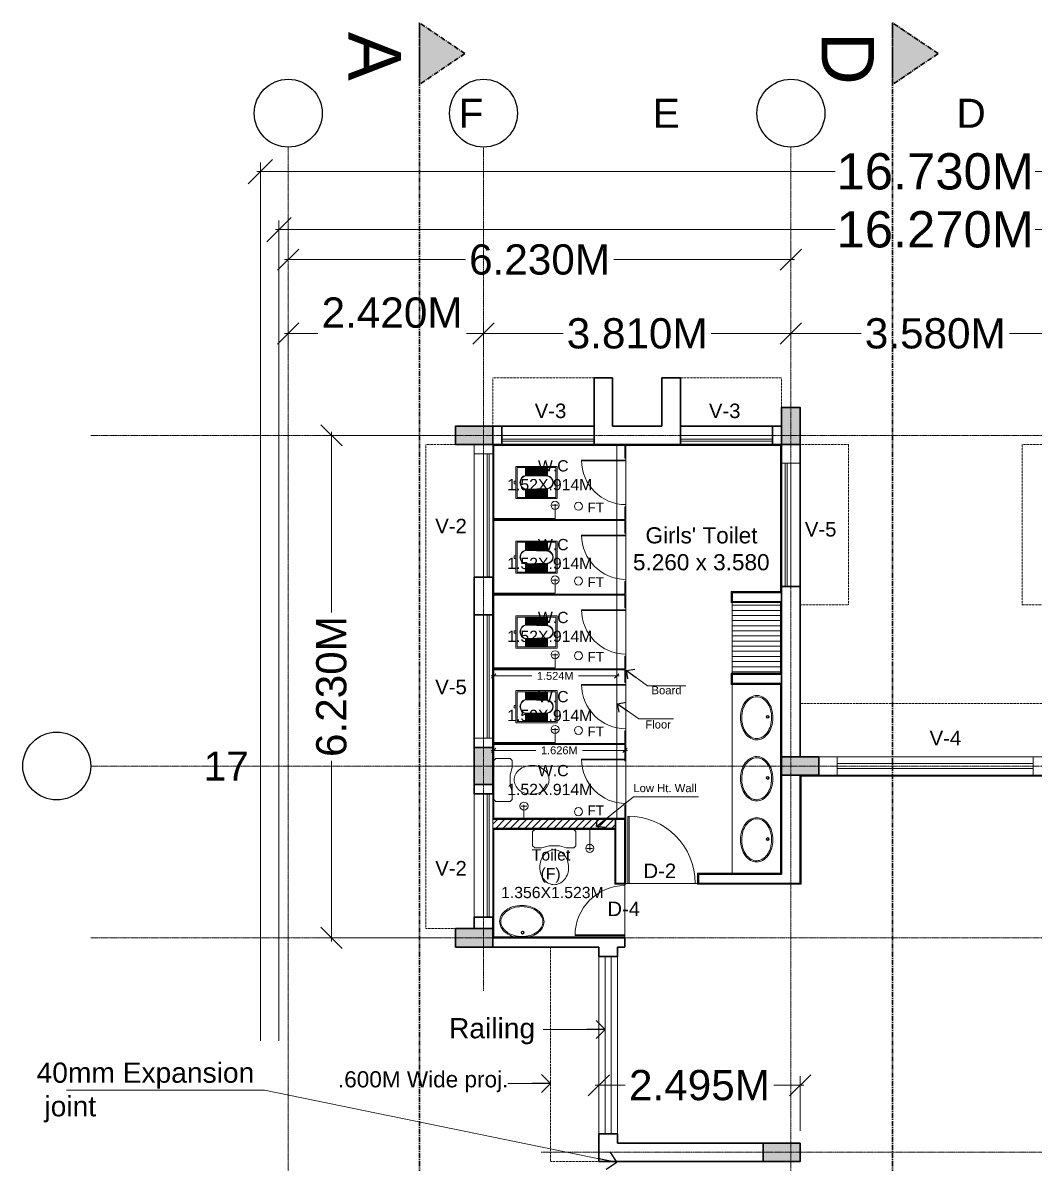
# Model space of a CAD drawing. Header units: metres. Extents: x 1608201 to 1961866, y 406505 to 647036.
# Drawn here: x 1680582 to 1693118, y 563981 to 578122 of the extents above; entities that cross this region are included whole.
import ezdxf

# ---------------------------------------------------------------- set-up
doc = ezdxf.new("R2010")
doc.units = ezdxf.units.M
doc.header["$LTSCALE"] = 1000
doc.header["$PDMODE"] = 35
doc.linetypes.add('CENTER', pattern=[2, 1.25, -0.25, 0.25, -0.25])
doc.linetypes.add('DASHED', pattern=[0.75, 0.5, -0.25])
doc.layers.get('Defpoints').update_dxf_attribs({"lineweight": 18})
for name, color, linetype, lineweight in [('- WALL', 7, 'Continuous', 30), ('Col-Hatch', 9, 'Continuous', 13), ('coloum hatch', 254, 'Continuous', 9), ('Column', 252, 'Continuous', 30), ('CUBICAL TOILET', 160, 'Continuous', 9), ('dimension', 6, 'Continuous', 13), ('Door', 54, 'Continuous', 13), ('elevation', 1, 'Continuous', 13), ('Fixture', 44, 'Continuous', 9), ('FLOOR FINISH', 10, 'Continuous', 15), ('Furniture', 13, 'Continuous', 13), ('grid', 21, 'CENTER', 15), ('gride dimen', 3, 'Continuous', 13), ('HATCH-2', 10, 'Continuous', 13), ('Hidden', 1, 'DASHED', 18), ('PLASTER', 144, 'Continuous', 13), ('Railing', 34, 'Continuous', 20), ('Section Line', 135, 'CENTER', 30), ('Text-1', 240, 'Continuous', 15), ('Text-2', 122, 'Continuous', 25), ('Text-Grid', 1, 'Continuous', 25), ('Ventilator', 6, 'Continuous', 18), ('Wall', 7, 'Continuous', 30), ('wall l', 7, 'Continuous', 20), ('Window-Wall', 7, 'Continuous', 18)]:
    doc.layers.add(name, color=color, linetype=linetype, lineweight=lineweight)
doc.layers.add('dimen', color=1, linetype='Continuous')
doc.layers.add('text', color=7, linetype='Continuous')
doc.styles.add('dim-stylus bt', font='arial.ttf')
doc.styles.add('L120', font='simplex.shx', dxfattribs={"height": 1})
doc.styles.add('style1', font='GOTHIC.TTF')
doc.dimstyles.new('1      100 (big)', dxfattribs={"dimscale": 75, "dimtxt": 5, "dimasz": 3.5, "dimexe": 1.5, "dimexo": 2, "dimgap": 1, "dimtad": 0, "dimdec": 3, "dimlfac": 0.001, "dimzin": 0, "dimdsep": 46, "dimtxsty": 'dim-stylus bt', "dimblk": 'OBLIQUE', "dimcen": 0, "dimdle": 0.6, "dimclrd": 256, "dimclre": 7, "dimclrt": 256, "dimadec": 0, "dimazin": 0, "dimtfac": 0.7, "dimtdec": 3, "dimtofl": 0, "dimtmove": 1, "dimatfit": 3, "dimldrblk": 'OPEN90', "dimfxl": 0, "dimtolj": 1, "dimtzin": 0, "dimlwd": 15, "dimlwe": 15, "dimarcsym": 0})

# ---------------------------------------------------------------- blocks, each defined once
blk = doc.blocks.new('_Oblique')
at = {"color": 0, "linetype": 'ByBlock', "lineweight": -2}
blk.add_line((-0.5, -0.5), (0.5, 0.5), dxfattribs=at)
blk = doc.blocks.new('*D142')
at = {"layer": 'Defpoints', "color": 0, "ltscale": 50, "transparency": 16777216}
for p in [(1683757, 575558), (1683757, 565348), (1700027, 565205)]:
    blk.add_point(p, dxfattribs=at)
at = {"layer": 'dimension', "lineweight": 15, "ltscale": 50, "transparency": 16777216}
for p, q in [((1683712, 575558), (1690652, 575558)), ((1700072, 575558), (1693132, 575558))]:
    blk.add_line(p, q, dxfattribs=at)
at = {"layer": 'dimension', "color": 7, "lineweight": 15, "ltscale": 50, "transparency": 16777216}
for p, q in [((1683757, 565498), (1683757, 575670)), ((1700027, 565355), (1700027, 575670))]:
    blk.add_line(p, q, dxfattribs=at)
at = {"layer": 'dimension', "lineweight": 15, "ltscale": 50, "transparency": 16777216, "xscale": 300, "yscale": 300, "zscale": 300, "rotation": 180}
blk.add_blockref('_Oblique', (1683757, 575558), dxfattribs=at)
at = {"layer": 'dimension', "lineweight": 15, "ltscale": 50, "transparency": 16777216, "xscale": 300, "yscale": 300, "zscale": 300}
blk.add_blockref('_Oblique', (1700027, 575558), dxfattribs=at)
at = {"layer": 'dimension', "ltscale": 50, "transparency": 16777216, "insert": (1691892, 575558), "char_height": 450, "attachment_point": 5, "style": 'dim-stylus bt'}
blk.add_mtext('\\A1;16.270M', dxfattribs=at)
blk = doc.blocks.new('_Open90')
at = {"color": 0, "linetype": 'ByBlock', "lineweight": -2}
for p, q in [((-0.5, 0.5), (0, 0)), ((0, 0), (-1, 0)), ((0, 0), (-0.5, -0.5))]:
    blk.add_line(p, q, dxfattribs=at)
blk = doc.blocks.new('*D145')
at = {"layer": 'Defpoints', "color": 0, "ltscale": 50, "transparency": 16777216}
for p in [(1685947, 573006), (1684408, 566776), (1685947, 566776)]:
    blk.add_point(p, dxfattribs=at)
at = {"layer": 'gride dimen', "color": 7, "lineweight": 15, "ltscale": 50, "transparency": 16777216}
for p, q in [((1685797, 573006), (1684295, 573006)), ((1685797, 566776), (1684295, 566776))]:
    blk.add_line(p, q, dxfattribs=at)
at = {"layer": 'gride dimen', "lineweight": 15, "ltscale": 50, "transparency": 16777216}
for p, q in [((1684408, 573051), (1684408, 570810)), ((1684408, 566731), (1684408, 568972))]:
    blk.add_line(p, q, dxfattribs=at)
at = {"layer": 'gride dimen', "lineweight": 15, "ltscale": 50, "transparency": 16777216, "xscale": 262.5, "yscale": 262.5, "zscale": 262.5}
for p, rotation in [((1684408, 573006), 90), ((1684408, 566776), 270)]:
    blk.add_blockref('_Oblique', p, dxfattribs=dict(at, rotation=rotation))
at = {"layer": 'gride dimen', "ltscale": 50, "transparency": 16777216, "insert": (1684408, 569891), "char_height": 375, "attachment_point": 5, "rotation": 90, "style": 'dim-stylus bt'}
blk.add_mtext('\\A1;6.230M', dxfattribs=at)
blk = doc.blocks.new('*D146')
at = {"layer": 'Defpoints', "color": 0, "ltscale": 50, "transparency": 16777216}
for p in [(1686292, 574269), (1690102, 574269), (1690102, 574269)]:
    blk.add_point(p, dxfattribs=at)
at = {"layer": 'gride dimen', "color": 7, "lineweight": 15, "ltscale": 50, "transparency": 16777216}
for p, q in [((1686292, 574419), (1686292, 574382)), ((1690102, 574419), (1690102, 574382))]:
    blk.add_line(p, q, dxfattribs=at)
at = {"layer": 'gride dimen', "lineweight": 15, "ltscale": 50, "transparency": 16777216}
for p, q in [((1686247, 574269), (1687279, 574269)), ((1690147, 574269), (1689115, 574269))]:
    blk.add_line(p, q, dxfattribs=at)
at = {"layer": 'gride dimen', "lineweight": 15, "ltscale": 50, "transparency": 16777216, "xscale": 262.5, "yscale": 262.5, "zscale": 262.5, "rotation": 180}
blk.add_blockref('_Oblique', (1686292, 574269), dxfattribs=at)
at = {"layer": 'gride dimen', "lineweight": 15, "ltscale": 50, "transparency": 16777216, "xscale": 262.5, "yscale": 262.5, "zscale": 262.5}
blk.add_blockref('_Oblique', (1690102, 574269), dxfattribs=at)
at = {"layer": 'gride dimen', "ltscale": 50, "transparency": 16777216, "insert": (1688197, 574269), "char_height": 375, "attachment_point": 5, "style": 'dim-stylus bt'}
blk.add_mtext('\\A1;3.810M', dxfattribs=at)
blk = doc.blocks.new('*D147')
at = {"layer": 'Defpoints', "color": 0, "ltscale": 50, "transparency": 16777216}
for p in [(1690102, 574269), (1693682, 574269), (1693682, 574269)]:
    blk.add_point(p, dxfattribs=at)
at = {"layer": 'gride dimen', "color": 7, "lineweight": 15, "ltscale": 50, "transparency": 16777216}
for p, q in [((1690102, 574419), (1690102, 574382)), ((1693682, 574419), (1693682, 574382))]:
    blk.add_line(p, q, dxfattribs=at)
at = {"layer": 'gride dimen', "lineweight": 15, "ltscale": 50, "transparency": 16777216}
for p, q in [((1690057, 574269), (1690974, 574269)), ((1693727, 574269), (1692810, 574269))]:
    blk.add_line(p, q, dxfattribs=at)
at = {"layer": 'gride dimen', "lineweight": 15, "ltscale": 50, "transparency": 16777216, "xscale": 262.5, "yscale": 262.5, "zscale": 262.5, "rotation": 180}
blk.add_blockref('_Oblique', (1690102, 574269), dxfattribs=at)
at = {"layer": 'gride dimen', "lineweight": 15, "ltscale": 50, "transparency": 16777216, "xscale": 262.5, "yscale": 262.5, "zscale": 262.5}
blk.add_blockref('_Oblique', (1693682, 574269), dxfattribs=at)
at = {"layer": 'gride dimen', "ltscale": 50, "transparency": 16777216, "insert": (1691892, 574269), "char_height": 375, "attachment_point": 5, "style": 'dim-stylus bt'}
blk.add_mtext('\\A1;3.580M', dxfattribs=at)
blk = doc.blocks.new('*D151')
at = {"layer": 'Defpoints', "color": 0, "ltscale": 50, "transparency": 16777216}
for p in [(1686292, 574269), (1683872, 573961), (1686292, 573961)]:
    blk.add_point(p, dxfattribs=at)
at = {"layer": 'gride dimen', "lineweight": 15, "ltscale": 50, "transparency": 16777216}
for p, q in [((1683827, 574269), (1684238, 574269)), ((1686337, 574269), (1686080, 574269))]:
    blk.add_line(p, q, dxfattribs=at)
at = {"layer": 'gride dimen', "color": 7, "lineweight": 15, "ltscale": 50, "transparency": 16777216}
for p, q in [((1683872, 574111), (1683872, 574382)), ((1686292, 574111), (1686292, 574382))]:
    blk.add_line(p, q, dxfattribs=at)
at = {"layer": 'gride dimen', "lineweight": 15, "ltscale": 50, "transparency": 16777216, "xscale": 262.5, "yscale": 262.5, "zscale": 262.5, "rotation": 180}
blk.add_blockref('_Oblique', (1683872, 574269), dxfattribs=at)
at = {"layer": 'gride dimen', "lineweight": 15, "ltscale": 50, "transparency": 16777216, "xscale": 262.5, "yscale": 262.5, "zscale": 262.5}
blk.add_blockref('_Oblique', (1686292, 574269), dxfattribs=at)
at = {"layer": 'gride dimen', "ltscale": 50, "transparency": 16777216, "insert": (1685159, 574526), "char_height": 375, "attachment_point": 5, "style": 'dim-stylus bt'}
blk.add_mtext('\\A1;2.420M', dxfattribs=at)
blk = doc.blocks.new('*D153')
at = {"layer": 'Defpoints', "color": 0, "ltscale": 50, "transparency": 16777216}
for p in [(1700257, 576277), (1683527, 565348), (1700257, 565198)]:
    blk.add_point(p, dxfattribs=at)
at = {"layer": 'dimension', "color": 7, "lineweight": 15, "ltscale": 50, "transparency": 16777216}
for p, q in [((1683527, 565498), (1683527, 576390)), ((1700257, 565348), (1700257, 576390))]:
    blk.add_line(p, q, dxfattribs=at)
at = {"layer": 'dimension', "lineweight": 15, "ltscale": 50, "transparency": 16777216}
for p, q in [((1683482, 576277), (1690652, 576277)), ((1700302, 576277), (1693132, 576277))]:
    blk.add_line(p, q, dxfattribs=at)
at = {"layer": 'dimension', "lineweight": 15, "ltscale": 50, "transparency": 16777216, "xscale": 300, "yscale": 300, "zscale": 300, "rotation": 180}
blk.add_blockref('_Oblique', (1683527, 576277), dxfattribs=at)
at = {"layer": 'dimension', "lineweight": 15, "ltscale": 50, "transparency": 16777216, "xscale": 300, "yscale": 300, "zscale": 300}
blk.add_blockref('_Oblique', (1700257, 576277), dxfattribs=at)
at = {"layer": 'dimension', "ltscale": 50, "transparency": 16777216, "insert": (1691892, 576277), "char_height": 450, "attachment_point": 5, "style": 'dim-stylus bt'}
blk.add_mtext('\\A1;16.730M', dxfattribs=at)
blk = doc.blocks.new('*D154')
at = {"layer": 'Defpoints', "color": 0, "ltscale": 50, "transparency": 16777216}
for p in [(1683872, 575175), (1690102, 575185), (1690102, 575175)]:
    blk.add_point(p, dxfattribs=at)
at = {"layer": 'gride dimen', "color": 7, "lineweight": 15, "ltscale": 50, "transparency": 16777216}
for p, q in [((1683872, 575325), (1683872, 575298)), ((1690102, 575325), (1690102, 575298))]:
    blk.add_line(p, q, dxfattribs=at)
at = {"layer": 'gride dimen', "lineweight": 15, "ltscale": 50, "transparency": 16777216}
for p, q in [((1683827, 575185), (1686068, 575185)), ((1690147, 575185), (1687906, 575185))]:
    blk.add_line(p, q, dxfattribs=at)
at = {"layer": 'gride dimen', "lineweight": 15, "ltscale": 50, "transparency": 16777216, "xscale": 262.5, "yscale": 262.5, "zscale": 262.5, "rotation": 180}
blk.add_blockref('_Oblique', (1683872, 575185), dxfattribs=at)
at = {"layer": 'gride dimen', "lineweight": 15, "ltscale": 50, "transparency": 16777216, "xscale": 262.5, "yscale": 262.5, "zscale": 262.5}
blk.add_blockref('_Oblique', (1690102, 575185), dxfattribs=at)
at = {"layer": 'gride dimen', "ltscale": 50, "transparency": 16777216, "insert": (1686987, 575185), "char_height": 375, "attachment_point": 5, "style": 'dim-stylus bt'}
blk.add_mtext('\\A1;6.230M', dxfattribs=at)
blk = doc.blocks.new('CC')
at = {"layer": 'Col-Hatch', "ltscale": 0.05}
blk.add_hatch(color=256, dxfattribs=at).paths.add_polyline_path([(4078.606, 341.328), (4078.606, 341.098), (4079.066, 341.098), (4079.066, 341.328)])
at = {"layer": 'Column'}
blk.add_lwpolyline([(4078.606, 341.328), (4079.066, 341.328), (4079.066, 341.098), (4078.606, 341.098)], close=True, dxfattribs=at)
blk = doc.blocks.new('*D156')
at = {"layer": 'Defpoints', "color": 0, "ltscale": 50, "transparency": 16777216}
for p in [(1687722, 564947), (1687722, 564231), (1690217, 564231)]:
    blk.add_point(p, dxfattribs=at)
at = {"layer": 'gride dimen', "lineweight": 15, "ltscale": 50, "transparency": 16777216}
for p, q in [((1687677, 564947), (1688048, 564947)), ((1690262, 564947), (1689891, 564947))]:
    blk.add_line(p, q, dxfattribs=at)
at = {"layer": 'gride dimen', "color": 7, "lineweight": 15, "ltscale": 50, "transparency": 16777216}
for p, q in [((1687722, 564381), (1687722, 565060)), ((1690217, 564381), (1690217, 565060))]:
    blk.add_line(p, q, dxfattribs=at)
at = {"layer": 'gride dimen', "lineweight": 15, "ltscale": 50, "transparency": 16777216, "xscale": 262.5, "yscale": 262.5, "zscale": 262.5}
for p, rotation in [((1687722, 564947), 180.0000000004864), ((1690217, 564947), 4.864109115487736e-10)]:
    blk.add_blockref('_Oblique', p, dxfattribs=dict(at, rotation=rotation))
at = {"layer": 'gride dimen', "ltscale": 50, "transparency": 16777216, "insert": (1688969, 564947), "char_height": 375, "attachment_point": 5, "style": 'dim-stylus bt'}
blk.add_mtext('\\A1;2.495M', dxfattribs=at)
blk = doc.blocks.new('RSA BASIN 2')
for points in [[(10.67, -8.12, 0.12976), (9.97, -5.22, 0.106426), (7.61, -2.47, 0.084431), (4.27, -0.72, 0.073534), (0, 0, 0.073534), (-4.29, -0.55, 0.084431), (-7.7, -2.16, 0.106426), (-10.17, -4.82, 0.12976), (-10.98, -7.69, 0.12976), (-10.28, -10.59, 0.106426), (-7.92, -13.34, 0.084431), (-4.58, -15.09, 0.073534), (-0.31, -15.81, 0.073534), (3.98, -15.26, 0.084431), (7.39, -13.64, 0.106426), (9.85, -10.99, 0.12976)], [(10.08, -7.9, 0.119977), (9.45, -5.5, 0.106426), (7.25, -2.94, 0.084431), (4.08, -1.28, 0.073534), (-0.01, -0.59, 0.073534), (-4.13, -1.12, 0.084431), (-7.36, -2.65, 0.106426), (-9.66, -5.12, 0.12976), (-10.39, -7.7, 0.009633), (-10.39, -7.9, 0.119977), (-9.76, -10.31, 0.106426), (-7.57, -12.87, 0.084431), (-4.4, -14.53, 0.073534), (-0.3, -15.22, 0.073534), (3.82, -14.69, 0.084431), (7.05, -13.16, 0.106426), (9.35, -10.69, 0.12976), (10.08, -8.11, 0.009633)]]:
    blk.add_lwpolyline(points, format="xyb", close=True)
for radius in [0.7, 0.479]:
    blk.add_circle((-0.47, -2.53), radius)
blk = doc.blocks.new('RSA CL6')
for p, q in [((5.51, 3.48), (5.51, 7.28)), ((5.91, 3.47), (5.91, 7.28)), ((6.3, 3.46), (6.3, 7.28)), ((6.69, 3.45), (6.69, 7.28)), ((7.09, 3.44), (7.09, 7.28)), ((7.48, 3.43), (7.48, 7.28)), ((7.87, 3.42), (7.87, 7.28)), ((8.27, 3.41), (8.27, 7.28)), ((8.66, 3.4), (8.66, 7.28)), ((9.06, 3.39), (9.06, 7.28)), ((9.45, 3.38), (9.45, 7.28)), ((9.84, 3.37), (9.84, 7.28)), ((10.24, 3.36), (10.24, 7.28)), ((10.63, 3.35), (10.63, 7.28)), ((11.02, 3.34), (11.02, 7.28)), ((11.42, 3.33), (11.42, 7.28)), ((11.81, 3.32), (11.81, 7.28)), ((12.2, 3.31), (12.2, 7.28)), ((12.6, 3.31), (12.6, 7.28)), ((12.99, 3.3), (12.99, 7.28)), ((13.39, 3.29), (13.39, 7.28)), ((13.78, 3.28), (13.78, 7.28)), ((14.17, 3.27), (14.17, 7.28)), ((14.57, 3.26), (14.57, 7.28)), ((14.96, 3.25), (14.96, 7.28)), ((15.35, 3.24), (15.35, 7.28)), ((15.75, 3.23), (15.75, 7.28)), ((16.14, 3.22), (16.14, 7.28)), ((16.14, 7.28), (16.14, 3.22)), ((5.51, -7.28), (5.51, -3.47)), ((5.91, -7.28), (5.91, -3.45)), ((6.3, -7.28), (6.3, -3.44)), ((6.69, -7.28), (6.69, -3.43)), ((7.09, -7.28), (7.09, -3.42)), ((7.48, -7.28), (7.48, -3.41)), ((7.87, -7.28), (7.87, -3.4)), ((8.27, -7.28), (8.27, -3.39)), ((8.66, -7.28), (8.66, -3.38)), ((9.06, -7.28), (9.06, -3.37)), ((9.45, -7.28), (9.45, -3.36)), ((9.84, -7.28), (9.84, -3.34)), ((10.24, -7.28), (10.24, -3.33)), ((10.63, -7.28), (10.63, -3.32)), ((11.02, -7.28), (11.02, -3.31)), ((11.42, -7.28), (11.42, -3.3)), ((11.81, -7.28), (11.81, -3.29)), ((12.2, -7.28), (12.2, -3.28)), ((12.6, -7.28), (12.6, -3.27)), ((12.99, -7.28), (12.99, -3.26)), ((13.39, -7.28), (13.39, -3.24)), ((13.78, -7.28), (13.78, -3.23)), ((14.17, -7.28), (14.17, -3.22)), ((14.57, -7.28), (14.57, -3.21)), ((14.96, -7.28), (14.96, -3.2)), ((15.35, -7.28), (15.35, -3.19)), ((15.75, -7.28), (15.75, -3.18)), ((16.14, -3.17), (16.14, -7.28)), ((16.14, -7.28), (16.14, -3.17))]:
    blk.add_line(p, q)
for points in [[(0.79, 7.87), (20.87, 7.87), (20.87, -7.87), (0.79, -7.87)], [(1.38, 7.28), (20.28, 7.28), (20.28, -7.28), (1.38, -7.28)]]:
    blk.add_lwpolyline(points, close=True)
blk.add_lwpolyline([(0.79, -0.59), (0, -0.59), (0, 0.59), (0.79, 0.59)])
for points in [[(5.51, 3.48), (16.14, 3.22, -0.899983), (16.14, -3.17), (5.54, -3.47, -0.799392)], [(5.53, 3.28), (16.13, 3.02, -0.897689), (16.12, -2.97), (5.56, -3.27, -0.793494), (5.53, 3.28)]]:
    blk.add_lwpolyline(points, format="xyb", close=True)
blk = doc.blocks.new('ENGLISH SHEET')
at = {"layer": 'Fixture'}
for p, q in [((4663.798, 251.204), (4663.773, 251.179)), ((4663.773, 251.179), (4663.773, 250.696)), ((4663.976, 251.204), (4663.798, 251.204)), ((4664.002, 251.179), (4663.976, 251.204)), ((4664.002, 251.09), (4664.002, 251.179)), ((4663.976, 251.001), (4664.002, 251.09)), ((4663.976, 250.874), (4663.976, 251.001)), ((4663.976, 251.001), (4663.976, 250.874)), ((4664.002, 250.785), (4663.976, 250.874)), ((4664.002, 250.696), (4664.002, 250.785)), ((4663.773, 250.696), (4663.798, 250.67)), ((4663.798, 250.67), (4663.976, 250.67)), ((4663.976, 250.67), (4664.002, 250.696))]:
    blk.add_line(p, q, dxfattribs=at)
blk.add_lwpolyline([(4664.459, 250.937, 0.117036), (4664.443, 251.003, 0.104338), (4664.396, 251.063, 0.09029), (4664.321, 251.105, 0.09898), (4664.243, 251.115, 0.08237), (4664.159, 251.101, 0.09029), (4664.09, 251.063, 0.104338), (4664.043, 251.003, 0.117036), (4664.027, 250.937, 0.117036), (4664.043, 250.871, 0.104338), (4664.09, 250.811, 0.09029), (4664.159, 250.773, 0.08237), (4664.243, 250.759, 0.08237), (4664.327, 250.773, 0.09029), (4664.396, 250.811, 0.104338), (4664.443, 250.871, 0.117036)], format="xyb", close=True, dxfattribs=at)
blk = doc.blocks.new('RH 1200')
for p, q in [((20.99, 0), (20.99, 43.31)), ((21.65, 0), (21.65, 43.31)), ((21.65, 0), (20.99, 0))]:
    blk.add_line(p, q)
at = {"extrusion": (0, 0, -1)}
blk.add_ellipse((21.65, 0), major_axis=(-30.62, 30.62), ratio=1, start_param=5.497787, end_param=7.068583, dxfattribs=at)
blk = doc.blocks.new('HJK')
at = {"layer": 'Door', "ltscale": 20}
blk.add_line((3658.233, -481.12), (3658.908, -481.12), dxfattribs=at)
at = {"layer": 'Door', "ltscale": 20, "xscale": 0.014287499999341, "yscale": 0.014287499999341, "zscale": 0.014287499999341, "rotation": 359.999999999943}
blk.add_blockref('RH 1200', (3658.571, -481.12), dxfattribs=at)
blk = doc.blocks.new('*D607')
at = {"layer": 'Defpoints', "color": 0, "transparency": 16777216}
for p in [(1686419, 570047), (1687943, 570047), (1687943, 570023)]:
    blk.add_point(p, dxfattribs=at)
at = {"layer": 'dimen', "lineweight": 15, "transparency": 16777216}
for p, q in [((1686389, 570023), (1686892, 570023)), ((1687973, 570023), (1687471, 570023))]:
    blk.add_line(p, q, dxfattribs=at)
at = {"layer": 'dimen', "color": 7, "lineweight": 15, "transparency": 16777216}
for p, q in [((1686419, 569897), (1686419, 569993)), ((1687943, 569897), (1687943, 569993))]:
    blk.add_line(p, q, dxfattribs=at)
at = {"layer": 'dimen', "lineweight": 15, "transparency": 16777216, "xscale": 52.5, "yscale": 52.5, "zscale": 52.5, "rotation": 180}
blk.add_blockref('_Oblique', (1686419, 570023), dxfattribs=at)
at = {"layer": 'dimen', "lineweight": 15, "transparency": 16777216, "xscale": 52.5, "yscale": 52.5, "zscale": 52.5}
blk.add_blockref('_Oblique', (1687943, 570023), dxfattribs=at)
at = {"layer": 'dimen', "transparency": 16777216, "insert": (1687181, 570023), "char_height": 97.5, "attachment_point": 5, "style": 'dim-stylus bt'}
blk.add_mtext('\\A1;1.524M', dxfattribs=at)
blk = doc.blocks.new('*D608')
at = {"layer": 'Defpoints', "color": 0, "transparency": 16777216}
for p in [(1686419, 569115), (1686419, 569100), (1688045, 569115)]:
    blk.add_point(p, dxfattribs=at)
at = {"layer": 'dimen', "lineweight": 15, "transparency": 16777216}
for p, q in [((1686389, 569100), (1686942, 569100)), ((1688075, 569100), (1687521, 569100))]:
    blk.add_line(p, q, dxfattribs=at)
at = {"layer": 'dimen', "color": 7, "lineweight": 15, "transparency": 16777216}
for p, q in [((1686419, 568965), (1686419, 569070)), ((1688045, 568965), (1688045, 569070))]:
    blk.add_line(p, q, dxfattribs=at)
at = {"layer": 'dimen', "lineweight": 15, "transparency": 16777216, "xscale": 52.5, "yscale": 52.5, "zscale": 52.5, "rotation": 180}
blk.add_blockref('_Oblique', (1686419, 569100), dxfattribs=at)
at = {"layer": 'dimen', "lineweight": 15, "transparency": 16777216, "xscale": 52.5, "yscale": 52.5, "zscale": 52.5}
blk.add_blockref('_Oblique', (1688045, 569100), dxfattribs=at)
at = {"layer": 'dimen', "transparency": 16777216, "insert": (1687232, 569100), "char_height": 97.5, "attachment_point": 5, "style": 'dim-stylus bt'}
blk.add_mtext('\\A1;1.626M', dxfattribs=at)

msp = doc.modelspace()

# ---------------------------------------------------------------- hatches: boundary and pattern name
at = {"layer": 'Furniture', "ltscale": 50}
h = msp.add_hatch(dxfattribs=at)
h.set_pattern_fill('ANSI31', color=256, scale=20, angle=135, style=0)
h.set_pattern_definition([(180, (-3456.304, 110143.63), (-1e-14, -63.5), [])])
h.paths.add_polyline_path([(1689975.1068, 570931.9926), (1689375.1067, 570931.9926), (1689375.1068, 570055.9926), (1689975.1068, 570055.9926)])
at = {"layer": 'HATCH-2', "ltscale": 50}
h = msp.add_hatch(dxfattribs=at)
h.set_pattern_fill('ANSI31', color=256, scale=20, style=0)
h.set_pattern_definition([(45, (-3456.304, 110143.63), (-44.9012806, 44.9012806), [])])
h.paths.add_polyline_path([(1687930.1068, 568246.9926), (1686407.1068, 568246.9926), (1686407.1068, 568131.9926), (1687930.1068, 568131.9926)])
at = {"layer": 'Section Line', "ltscale": 0.05}
for points in [[(1686062.8221, 577740.086), (1685497.8043, 578122.03), (1685497.8043, 577358.1421)], [(1691928.1245, 577740.086), (1691363.1067, 578122.03), (1691363.1067, 577358.1421)]]:
    msp.add_hatch(color=256, dxfattribs=at).paths.add_polyline_path(points)

# ---------------------------------------------------------------- linework, layer by layer
at = {"layer": '- WALL'}
for p, q in [((1687892.1068, 573720.9926), (1687662.1068, 573720.9926)), ((1687662.1068, 572890.9926), (1687662.1068, 573720.9926)), ((1687892.1068, 573120.9926), (1687892.1068, 573720.9926)), ((1688502.1068, 573120.9926), (1688502.1068, 573720.9926)), ((1688732.1068, 573720.9926), (1688502.1068, 573720.9926)), ((1688732.1068, 572890.9926), (1688732.1068, 573720.9926)), ((1686522.1068, 573120.9926), (1686407.1068, 573120.9926)), ((1687662.1068, 573120.9926), (1686521.1068, 573120.9926)), ((1686521.1068, 572890.9926), (1686521.1068, 573120.9926)), ((1688502.1068, 573120.9926), (1687892.1068, 573120.9926)), ((1689873.1068, 573120.9926), (1688732.1068, 573120.9926)), ((1689987.1068, 573120.9926), (1689873.1068, 573120.9926)), ((1689873.1068, 573120.9926), (1689873.1068, 572890.9926)), ((1686407.1068, 572890.9926), (1686522.1068, 572890.9926)), ((1686521.1067, 572890.9926), (1687662.1068, 572890.9926)), ((1687662.1068, 572890.9926), (1688732.1068, 572890.9926)), ((1688732.1068, 572890.9926), (1689873.1068, 572890.9926)), ((1689873.1068, 572890.9926), (1689987.1068, 572890.9926)), ((1689987.1068, 572890.9926), (1689987.1068, 567565.9927)), ((1690217.1068, 572890.9926), (1690217.1068, 569020.9926)), ((1686177.1068, 571247.9926), (1686407.1068, 571247.9926)), ((1689375.1067, 571058.9926), (1689987.1068, 571058.9926)), ((1689987.1068, 571132.9927), (1690217.1068, 571132.9927)), ((1689375.1067, 570943.9926), (1689987.1068, 570943.9926)), ((1686177.1067, 570778.9926), (1686177.1067, 569135.9926)), ((1686407.1067, 569135.9926), (1686407.1067, 570778.9926)), ((1689375.1067, 570043.9926), (1689987.1068, 570043.9926)), ((1689375.1068, 570043.9926), (1689975.1068, 570043.9926)), ((1689375.1068, 569928.9926), (1689375.1068, 570043.9926)), ((1689375.1067, 569928.9926), (1689987.1068, 569928.9926)), ((1686407.1067, 568790.9927), (1686407.1067, 569240.9927)), ((1686407.1068, 568790.9927), (1686407.1068, 569240.9927)), ((1690217.1068, 568790.9926), (1690217.1068, 567450.9927)), ((1686177.1067, 568560.9926), (1686407.1068, 568560.9926)), ((1686407.1068, 568246.9926), (1688045.1068, 568246.9926)), ((1687930.1068, 567450.9926), (1687930.1068, 568246.9926)), ((1688045.1068, 567450.9926), (1688045.1068, 568246.9926)), ((1686407.1068, 568131.9926), (1687930.1068, 568131.9926)), ((1688955.1068, 567565.9927), (1689987.1068, 567565.9927)), ((1688955.1068, 567450.9927), (1688955.1068, 567565.9927)), ((1688045.1068, 567450.9926), (1687930.1068, 567450.9926)), ((1688955.1068, 567450.9927), (1690217.1068, 567450.9927)), ((1686177.1068, 566890.9926), (1686407.1068, 566890.9926)), ((1688045.1998, 566775.9926), (1686407.1068, 566775.9926)), ((1688045.1998, 566775.9926), (1688045.1998, 566660.9926)), ((1686407.1068, 566660.9926), (1687722.1073, 566660.9926)), ((1687952.1073, 566660.9926), (1688045.1998, 566660.9926)), ((1687721.6068, 564000.9927), (1687721.6068, 564230.9927)), ((1689757.1067, 564230.9927), (1687951.6068, 564230.9927)), ((1689757.1067, 564000.9927), (1687722.1073, 564000.9927))]:
    msp.add_line(p, q, dxfattribs=at)
at = {"layer": '- WALL', "ltscale": 0.05}
for p, q in [((1687721.6068, 564345.9927), (1687951.6068, 564345.9927)), ((1687721.6068, 564230.9927), (1687721.6068, 564345.9927)), ((1687951.6068, 564345.9927), (1687951.6068, 564230.9927))]:
    msp.add_line(p, q, dxfattribs=at)
at = {"layer": '- WALL'}
for points in [[(1686177.1068, 571247.9926), (1686407.1067, 571247.9926), (1686407.1067, 570778.9926), (1686177.1068, 570778.9926)], [(1686177.1067, 568560.9926), (1686407.1067, 568560.9926), (1686407.1067, 568675.9926), (1686177.1067, 568675.9926)], [(1686407.1068, 567032.9926), (1686177.1068, 567032.9926), (1686177.1068, 566890.9926), (1686407.1068, 566890.9926)]]:
    msp.add_lwpolyline(points, close=True, dxfattribs=at)
at = {"layer": 'CUBICAL TOILET', "ltscale": 0.05}
for p, q in [((1688044.6068, 572878.9926), (1688044.6068, 572722.462)), ((1688057.1068, 572878.9926), (1688057.1068, 572722.462)), ((1688057.1068, 572722.462), (1688044.6068, 572722.462)), ((1688044.6068, 572121.9926), (1688044.6068, 571964.9926)), ((1688057.1068, 572121.9926), (1688044.6068, 572121.9926)), ((1688057.1068, 572121.9926), (1688057.1068, 571795.4926)), ((1686419.1067, 571964.9926), (1688044.6068, 571964.9926)), ((1686419.1067, 571952.4926), (1688044.6068, 571952.4926)), ((1688044.6068, 571952.4926), (1688044.6068, 571795.4926)), ((1688057.1068, 571795.4926), (1688044.6068, 571795.4926)), ((1688044.6068, 571195.4926), (1688044.6068, 571038.4926)), ((1688057.1068, 571195.4926), (1688044.6068, 571195.4926)), ((1688057.1068, 571195.4926), (1688057.1068, 570868.9926)), ((1686419.1067, 571038.4926), (1688044.6068, 571038.4926)), ((1686419.1067, 571025.9926), (1688044.6068, 571025.9926)), ((1688044.6068, 571025.9926), (1688044.6068, 570868.9926)), ((1688057.1068, 570868.9926), (1688044.6068, 570868.9926)), ((1688044.6068, 570268.9926), (1688044.6068, 570111.9926)), ((1688057.1068, 570268.9926), (1688044.6068, 570268.9926)), ((1688057.1068, 570268.9926), (1688057.1068, 569942.4926)), ((1686419.1067, 570111.9926), (1688044.6068, 570111.9926)), ((1686419.1067, 570099.4926), (1688044.6068, 570099.4926)), ((1688044.6068, 570099.4926), (1688044.6068, 569942.4926)), ((1688057.1068, 569942.4926), (1688044.6068, 569942.4926)), ((1688044.6068, 569342.4926), (1688044.6068, 569185.4926)), ((1688057.1068, 569342.4926), (1688044.6068, 569342.4926)), ((1688057.1068, 569342.4926), (1688057.1068, 569015.9926)), ((1686419.1067, 569185.4926), (1688044.6068, 569185.4926)), ((1686419.1067, 569172.9926), (1688044.6068, 569172.9926)), ((1688044.6068, 569172.9926), (1688044.6068, 569015.9926)), ((1688044.6068, 569015.9926), (1688057.1068, 569015.9926)), ((1688044.6068, 568415.9926), (1688044.6068, 568258.9926)), ((1688044.6068, 568415.9926), (1688057.1068, 568415.9926)), ((1688057.1068, 568415.9926), (1688057.1068, 568258.9926))]:
    msp.add_line(p, q, dxfattribs=at)
at = {"layer": 'Fixture'}
msp.add_line((1689375.1068, 567577.9927), (1689375.1068, 570031.4926), dxfattribs=at)
at = {"layer": 'FLOOR FINISH', "ltscale": 50}
msp.add_line((1687943.1068, 568246.9926), (1687943.1068, 572890.9926), dxfattribs=at)
at = {"layer": 'Furniture', "ltscale": 0.05}
for p, q in [((1687179.1068, 572154.8341), (1687179.1068, 571976.9926)), ((1687213.2653, 572138.9926), (1687144.9482, 572138.9926)), ((1686419.1067, 571976.9926), (1687179.1068, 571976.9926)), ((1687213.2653, 571212.4926), (1687144.9482, 571212.4926)), ((1687179.1068, 571228.3341), (1687179.1068, 571050.4926)), ((1686419.1067, 571050.4926), (1687179.1068, 571050.4926)), ((1687213.2653, 570285.9926), (1687144.9482, 570285.9926)), ((1687179.1068, 570301.8341), (1687179.1068, 570123.9926)), ((1686419.1067, 570123.9926), (1687179.1068, 570123.9926)), ((1687213.2653, 569359.4926), (1687144.9482, 569359.4926)), ((1687179.1068, 569375.3341), (1687179.1068, 569197.4926)), ((1686419.1067, 569197.4926), (1687179.1068, 569197.4926)), ((1686828.2654, 568408.9926), (1686759.9483, 568408.9926)), ((1686794.1069, 568424.8341), (1686794.1069, 568258.9926)), ((1686419.1068, 568258.9926), (1686794.1069, 568258.9926)), ((1687608.9744, 567858.3352), (1687608.9744, 568119.9926)), ((1687574.8158, 567884.8997), (1687643.1329, 567884.8997))]:
    msp.add_line(p, q, dxfattribs=at)
at = {"layer": 'Furniture', "ltscale": 50}
msp.add_line((1689375.1067, 570943.9926), (1689375.1068, 570043.9926), dxfattribs=at)
at = {"layer": 'Furniture', "ltscale": 0.05}
for centre in [(1687179.1068, 572138.9926), (1687469.1068, 572126.9926), (1687179.1068, 571212.4926), (1687469.1068, 571200.4926), (1687179.1068, 570285.9926), (1687469.1068, 570273.9926), (1687179.1068, 569359.4926), (1687469.1068, 569347.4926), (1686794.1069, 568408.9926), (1687469.1068, 568340.3198), (1687608.9744, 567884.8997)]:
    msp.add_circle(centre, 50, dxfattribs=at)
at = {"layer": 'grid', "ltscale": 0.01}
for p, q in [((1683872.1068, 505697.7037), (1683872.1068, 576580.0684)), ((1686292.1068, 566119.1224), (1686292.1068, 576580.0684)), ((1690102.1067, 505742.5033), (1690102.1067, 576580.0684)), ((1681424.0607, 573005.9925), (1703070.7295, 573005.9925)), ((1681424.0607, 568905.9926), (1703070.7295, 568905.9926)), ((1681424.0607, 566775.9926), (1703070.7295, 566775.9926)), ((1687006.5645, 564115.9927), (1702579.3636, 564115.9927))]:
    msp.add_line(p, q, dxfattribs=at)
at = {"layer": 'Hidden', "color": 1, "ltscale": 0.005}
for p, q in [((1686407.1068, 573120.9926), (1686407.1068, 573720.9926)), ((1686407.1068, 573720.9926), (1687662.1068, 573720.9926)), ((1688732.1068, 573720.9926), (1689987.1068, 573720.9926)), ((1689987.1068, 573120.9926), (1689987.1068, 573720.9926)), ((1685577.1067, 572890.9926), (1686177.1068, 572890.9926)), ((1685577.1067, 566890.9926), (1685577.1067, 572890.9926)), ((1693567.1068, 569679.8693), (1690217.1068, 569679.8693)), ((1686177.1068, 566890.9926), (1685577.1067, 566890.9926))]:
    msp.add_line(p, q, dxfattribs=at)
for points in [[(1690217.1068, 572890.9926), (1690817.1068, 572890.9926), (1690817.1068, 570902.9927), (1690217.1068, 570902.9927), (1690217.1068, 570902.9927)], [(1693567.1068, 572890.9926), (1692967.1068, 572890.9926), (1692967.1068, 570902.9926), (1693567.1068, 570902.9926), (1693567.1068, 570902.9926)], [(1687722.1073, 564000.9927), (1687122.1073, 564000.9927), (1687122.1073, 566660.9926)]]:
    msp.add_lwpolyline(points, dxfattribs=at)
at = {"layer": 'PLASTER', "ltscale": 0.05}
for p, q in [((1686419.1068, 572878.9926), (1689975.1068, 572878.9926)), ((1686419.1068, 572878.9926), (1686419.1068, 568258.9926)), ((1689975.1068, 572878.9926), (1689975.1068, 571070.9926)), ((1689363.1067, 571070.9926), (1689975.1068, 571070.9926)), ((1689363.1067, 571070.9926), (1689363.1067, 570931.9926)), ((1689363.1067, 570931.9926), (1689975.1068, 570931.9926)), ((1689975.1068, 570931.9926), (1689975.1068, 570055.9926)), ((1689363.1068, 570055.9926), (1689975.1068, 570055.9926)), ((1689363.1068, 569916.9926), (1689363.1068, 570055.9926)), ((1689363.1068, 569916.9926), (1689975.1068, 569916.9926)), ((1689975.1068, 569916.9926), (1689975.1068, 567577.9927)), ((1693555.1068, 568778.9926), (1690229.1068, 568778.9926)), ((1690229.1068, 568778.9926), (1690229.1068, 567438.9927)), ((1686419.1068, 568258.9926), (1688057.1068, 568258.9926)), ((1688057.1068, 567438.9926), (1688057.1068, 568258.9926)), ((1686419.1068, 568119.9926), (1687918.1068, 568119.9926)), ((1686419.1068, 568119.9926), (1686419.1068, 566787.9926)), ((1687918.1068, 567438.9926), (1687918.1068, 568119.9926)), ((1688943.1068, 567577.9927), (1689975.1068, 567577.9927)), ((1688943.1068, 567438.9927), (1688943.1068, 567577.9927)), ((1688057.1068, 567438.9926), (1687918.1068, 567438.9926)), ((1688943.1068, 567438.9927), (1690229.1068, 567438.9927)), ((1688045.1068, 566787.9926), (1686419.1068, 566787.9926))]:
    msp.add_line(p, q, dxfattribs=at)
at = {"layer": 'Railing', "ltscale": 0.01}
for p, q in [((1687800.1079, 566545.9926), (1687800.1079, 564345.9927)), ((1687875.1079, 566545.9926), (1687875.1079, 564345.9927))]:
    msp.add_line(p, q, dxfattribs=at)
at = {"layer": 'Section Line', "ltscale": 0.05}
for p, q in [((1685497.8043, 503841.6133), (1685497.8043, 578122.03)), ((1686062.8221, 577740.086), (1685497.8043, 578122.03)), ((1685497.8043, 578122.03), (1685497.8043, 577358.1421)), ((1691363.1067, 503841.6133), (1691363.1067, 578122.03)), ((1691928.1245, 577740.086), (1691363.1067, 578122.03)), ((1691363.1067, 578122.03), (1691363.1067, 577358.1421)), ((1686062.8221, 577740.086), (1685497.8043, 577358.1421)), ((1691928.1245, 577740.086), (1691363.1067, 577358.1421))]:
    msp.add_line(p, q, dxfattribs=at)
at = {"layer": 'Text-Grid'}
for centre in [(1683872.1068, 577001.0802), (1686292.1068, 577001.0802), (1690102.1067, 577001.0802), (1681003.0489, 568905.9926)]:
    msp.add_circle(centre, 421.0118, dxfattribs=at)
at = {"layer": 'Ventilator', "ltscale": 0.3}
for p, q in [((1687662.1068, 572960.9926), (1686521.1068, 572960.9926)), ((1687662.1068, 572935.9926), (1686521.1068, 572935.9926)), ((1689873.1068, 572960.9926), (1688732.1068, 572960.9926)), ((1689873.1068, 572935.9926), (1688732.1068, 572935.9926)), ((1686337.1068, 571247.9926), (1686337.1067, 572775.9926)), ((1686362.1068, 571247.9926), (1686362.1067, 572775.9926)), ((1690032.1067, 571132.9926), (1690032.1067, 572660.9926)), ((1690057.1067, 571132.9926), (1690057.1067, 572660.9926)), ((1686337.1067, 569250.9926), (1686337.1067, 570778.9926)), ((1686362.1067, 569250.9926), (1686362.1067, 570778.9926)), ((1690677.1068, 568935.9349), (1693107.1068, 568935.9349)), ((1690677.1068, 568876.0504), (1693107.1068, 568876.0504)), ((1686337.1068, 567032.9926), (1686337.1068, 568560.9926)), ((1686362.1068, 567032.9926), (1686362.1068, 568560.9926))]:
    msp.add_line(p, q, dxfattribs=at)
at = {"layer": 'Wall', "ltscale": 50}
msp.add_line((1689375.1067, 571058.9926), (1689375.1067, 570943.9926), dxfattribs=at)
msp.add_lwpolyline([(1687952.1073, 566660.9926), (1687952.1073, 566545.9926), (1687722.1073, 566545.9926), (1687722.1073, 566660.9926)], dxfattribs=at)
at = {"layer": 'wall l', "ltscale": 0.05}
for points in [[(1686407.1067, 572775.9926), (1686177.1067, 572775.9926), (1686177.1068, 572890.9926), (1686407.1068, 572890.9926)], [(1690217.1068, 572660.9926), (1689987.1068, 572660.9926), (1689987.1068, 572890.9926), (1690217.1068, 572890.9926)]]:
    msp.add_lwpolyline(points, close=True, dxfattribs=at)
at = {"layer": 'Window-Wall'}
for p, q in [((1687662.1068, 573005.9926), (1686521.1068, 573005.9926)), ((1689873.1068, 573005.9926), (1688732.1068, 573005.9926)), ((1686177.1067, 572775.9926), (1686177.1068, 571247.9926)), ((1686292.1068, 571247.9926), (1686292.1067, 572775.9926)), ((1686407.1068, 572775.9926), (1686407.1068, 571247.9926)), ((1689987.1067, 571132.9926), (1689987.1067, 572660.9926)), ((1690102.1067, 572660.9926), (1690102.1067, 571132.9926)), ((1686177.1067, 570778.9926), (1686407.1067, 570778.9926)), ((1686177.1067, 570778.9926), (1686177.1067, 569250.9926)), ((1686292.1067, 569250.9926), (1686292.1067, 570778.9926)), ((1686407.1067, 570778.9926), (1686407.1067, 569250.9926)), ((1686177.1067, 569250.9926), (1686407.1067, 569250.9926)), ((1693107.1068, 569020.9926), (1690677.1068, 569020.9926)), ((1693107.1068, 568790.9926), (1690677.1068, 568790.9926)), ((1686177.1067, 568560.9926), (1686407.1068, 568560.9926)), ((1686177.1067, 568560.9926), (1686177.1068, 567032.9926)), ((1686292.1068, 567032.9926), (1686292.1068, 568560.9926)), ((1686407.1068, 568560.9926), (1686407.1068, 567032.9926))]:
    msp.add_line(p, q, dxfattribs=at)
at = {"layer": 'Window-Wall', "ltscale": 50}
for p, q in [((1687722.1073, 566545.9926), (1687722.1073, 564345.9927)), ((1687952.1073, 564345.9927), (1687952.1073, 566545.9926))]:
    msp.add_line(p, q, dxfattribs=at)
at = {"layer": 'Window-Wall'}
msp.add_lwpolyline([(1690447.1068, 569020.9926), (1690447.1068, 569020.9926), (1690677.1068, 569020.9926), (1690677.1068, 568790.9926), (1690447.1068, 568790.9926)], dxfattribs=at)
msp.add_lwpolyline([(1693337.1068, 568790.9926), (1693337.1068, 569020.9926), (1693107.1068, 569020.9926), (1693107.1068, 568790.9926)], close=True, dxfattribs=at)

# ---------------------------------------------------------------- block references
at = {"layer": 'coloum hatch', "ltscale": 0.05, "yscale": 999.99999982788, "zscale": 999.9999998279076}
for p, xscale, rotation in [((2031315.2155, 4651957.0118), -999.99999982788, 90), ((2027505.2155, 4647742.0118), -999.99999982788, 90), ((-2388618.9124, 910119.1014), -999.9999998279382, 180)]:
    msp.add_blockref('CC', p, dxfattribs=dict(at, xscale=xscale, rotation=rotation))
at = {"layer": 'coloum hatch', "ltscale": 0.05}
for p, xscale, yscale, zscale in [((5765013.1259, 231792.8838), -999.9999998279382, 999.99999982788, 999.9999998279076), ((5765013.1259, 231792.8838), -999.9999998279382, 999.99999982788, 999.9999998279076), ((5765013.1259, 225562.8838), -999.9999998279382, 999.99999982788, 999.9999998279076), ((5768823.0508, 222902.8902), -999.9999814325156, 999.9999814325156, 999.9999814325156)]:
    msp.add_blockref('CC', p, dxfattribs=dict(at, xscale=xscale, yscale=yscale, zscale=zscale))
at = {"layer": 'Door', "rotation": 90}
for p, xscale, yscale, zscale in [((1260395.0616, -2679641.0371), 888.8888887354988, 888.8888887354988, 888.8888887354885), ((1260395.0616, -2680567.5371), 888.8888887354988, 888.8888887354988, 888.8888887354885), ((1260395.0616, -2681494.0371), 888.8888887354988, 888.8888887354988, 888.8888887354885), ((1260395.0616, -2682420.5371), 888.8888887354988, 888.8888887354988, 888.8888887354885), ((1260395.0616, -2683347.0371), 888.8888887354988, 888.8888887354988, 888.8888887354885), ((1206925.306, 4225684.4011), -999.99999982788, 999.99999982788, 999.9999998279076)]:
    msp.add_blockref('HJK', p, dxfattribs=dict(at, xscale=xscale, yscale=yscale, zscale=zscale))
at = {"layer": 'Door', "xscale": -1348.148147915723, "yscale": 1348.148147915723, "zscale": 1348.148147915779}
msp.add_blockref('HJK', (6620795.7019, 1216071.7611), dxfattribs=at)
at = {"layer": 'elevation', "xscale": 999.9999998279382, "yscale": 999.99999982788, "zscale": 999.9999998279076}
msp.add_blockref('ENGLISH SHEET', (-2977353.9201, 317796.8177), dxfattribs=at)
at = {"layer": 'elevation', "xscale": 999.9999998279382, "yscale": 999.9999998277053, "zscale": 999.9999998279076, "rotation": 270}
msp.add_blockref('ENGLISH SHEET', (1436231.4318, 5231893.0195), dxfattribs=at)
at = {"layer": 'Fixture', "xscale": 25.39999999059364, "yscale": 25.39999999059364, "zscale": 25.39999999061718}
for p in [(1686674.1068, 572421.9926), (1686674.1068, 571495.4926), (1686674.1068, 570568.9926), (1686674.1068, 569642.4926)]:
    msp.add_blockref('RSA CL6', p, dxfattribs=at)
at = {"layer": 'Fixture'}
for p, xscale, yscale, zscale, rotation in [((1689878.9059, 569504.0971), 25.39999999149174, 25.39999999146676, 25.39999999146533, 270.7446019525084), ((1689878.9059, 568746.9084), 25.39999999149174, 25.39999999146676, 25.39999999146533, 270.7446019525084), ((1689878.9059, 567989.7197), 25.39999999149174, 25.39999999146676, 25.39999999146533, 270.7446019525084), ((1686766.0308, 566775.9696), 25.39999999230734, 25.39999999239808, 25.39999999237473, 180.7446019526158)]:
    msp.add_blockref('RSA BASIN 2', p, dxfattribs=dict(at, xscale=xscale, yscale=yscale, zscale=zscale, rotation=rotation))

# ---------------------------------------------------------------- texts
at = {"layer": 'Section Line', "ltscale": 0.05, "char_height": 650, "width": 1065.825846, "attachment_point": 1, "rotation": 270, "style": 'style1'}
for s, insert in [('{\\fArial|b0|i0|c0|p34;A}', (1685268.3283, 578009.2524)), ('{\\fArial|b0|i0|c0|p34;D}', (1691133.6307, 578009.2524))]:
    msp.add_mtext(s, dxfattribs=dict(at, insert=insert))
at = {"layer": 'text', "attachment_point": 1, "rotation": 0.00000001, "style": 'L120'}
for s, insert, char_height, width in [('{\\fArial|b0|i0|c0|p34;       W.C\\P1.52X.914M}', (1686586.5566, 572698.3764), 140, 1175.542938), ('{\\fArial|b0|i0|c0|p34;       W.C\\P1.52X.914M}', (1686586.5566, 571721.8032), 140, 1175.542938), ('{\\fArial|b0|i0|c0|p34;       W.C\\P1.52X.914M}', (1686586.5566, 570818.0669), 140, 1175.542938), ('{\\fArial|b0|i0|c0|p34;       W.C\\P1.52X.914M}', (1686586.5566, 569836.4174), 140, 1175.542938), ('{\\fArial|b0|i0|c0|p34;       W.C\\P1.52X.914M}', (1686586.5566, 568919.2447), 140, 1175.542938), ('{\\fArial|b0|i0|c0|p34;       Toilet\\P         (F)\\P1.356X1.523M}', (1686509.8183, 567874.4441), 140, 1266.381788), ('\\pi1907.6;{\\fArial|b0|i0|c0|p34;Railing}', (1683957.0866, 565779.8058), 249.999995, 4832.063954), ('{\\fArial|b0|i0|c0|p34;40mm Expansion\\P joint}', (1680752.8384, 565228.6729), 249.999995, 4832.063954), ('{\\fArial|b0|i0|c0|p34;.600M Wide proj.}', (1684488.2107, 565121.3295), 200, 4832.063954)]:
    msp.add_mtext(s, dxfattribs=dict(at, insert=insert, char_height=char_height, width=width))
at = {"layer": 'text', "insert": (1687989.5938, 571866.5169), "char_height": 200, "width": 1891.900291, "attachment_point": 1, "style": 'L120'}
msp.add_mtext("{\\fArial|b0|i0|c0|p34;    Girls' Toilet\\P  5.260 x 3.580}", dxfattribs=at)
at = {"layer": 'Text-1', "attachment_point": 1, "style": 'L120'}
for s, insert, char_height, width, rotation in [('{\\fArial|b0|i0|c0|p34;V-3}', (1686927.0718, 573400.3565), 180, 6841.77004, 0.00000001), ('{\\fArial|b0|i0|c0|p34;V-3}', (1689086.2617, 573400.3565), 180, 6841.77004, 0.00000001), ('{\\fArial|b0|i0|c0|p34;V-2}', (1685693.9795, 571971.4709), 180, 6841.77004, 359.99999966), ('{\\fArial|b0|i0|c0|p34;V-5}', (1690275.2811, 571931.7433), 180, 6841.77004, 359.99999966), ('{\\fArial|b0|i0|c0|p34;V-5}', (1685693.9795, 569975.7712), 180, 6841.77004, 359.99999966), ('{\\fArial|b0|i0|c0|p34;Board}', (1688374.4545, 569895.7357), 100, 394.159789, 359.99999966), ('{\\fArial|b0|i0|c0|p34;Floor}', (1688297.6542, 569471.1629), 100, 321.843713, 359.99999966), ('{\\fArial|b0|i0|c0|p34;V-4}', (1691821.4165, 569342.4638), 180, 6841.77004, 0.00000001), ('{\\fArial|b0|i0|c0|p34;Low Ht. Wall}', (1688149.5591, 568682.0065), 100, 797.701349, 359.99999966), ('{\\fArial|b0|i0|c0|p34;V-2}', (1685693.9795, 567728.3305), 180, 6841.77004, 359.99999966), ('{\\fArial|b0|i0|c0|p34;D-2}', (1688274.7212, 567696.0227), 180, 6841.77004, 0.00000001), ('{\\fArial|b0|i0|c0|p34;D-4}', (1687827.4838, 567225.061), 180, 6841.77004, 0.00000001)]:
    msp.add_mtext(s, dxfattribs=dict(at, insert=insert, char_height=char_height, width=width, rotation=rotation))
at = {"layer": 'Text-2', "ltscale": 0.05, "char_height": 120, "width": 6841.77004, "attachment_point": 1, "rotation": 0.00000001, "style": 'L120'}
for insert in [(1687581.8913, 572173.5577), (1687581.8913, 571247.0577), (1687581.8913, 570320.5577), (1687581.8914, 569394.0577), (1687581.8914, 568416.4674)]:
    msp.add_mtext('{\\fArial|b0|i0|c0|p34;FT}', dxfattribs=dict(at, insert=insert))
at = {"layer": 'Text-Grid', "char_height": 360.000023, "width": 4832.064347, "attachment_point": 3, "rotation": 359.99999997, "style": 'L120'}
for s, insert in [('{\\fArial|b0|i0|c0|p34;F}', (1686289.7461, 577180.9282)), ('{\\fArial|b0|i0|c0|p34;E}', (1688724.5954, 577180.9282)), ('{\\fArial|b0|i0|c0|p34;D}', (1692517.9591, 577180.9282)), ('{\\fArial|b0|i0|c0|p34;17}', (1683383.5202, 569085.8406))]:
    msp.add_mtext(s, dxfattribs=dict(at, insert=insert))

# ---------------------------------------------------------------- dimensions: what is measured, and where the dimension line sits
at = {"layer": 'dimen'}
for base, p1, p2, picture, middle in [((1687943.1068, 570022.9896), (1686419.1068, 570046.9456), (1687943.1068, 570046.9456), '*D607', (1687181.1068, 570022.9896)), ((1686419.106789296, 569100.3566632292), (1688044.6067897719, 569114.6239119709), (1686419.106789296, 569114.6239119675), '*D608', (1687231.856789534, 569100.3566632292))]:
    dim = msp.add_linear_dim(base=base, p1=p1, p2=p2, dimstyle='1      100 (big)', override={"dimtxt": 1.3, "dimasz": 0.7, "dimexe": 0.4, "dimpost": 'M\\X', "dimdle": 0.4}, dxfattribs=at)
    dim.commit()
    dim.dimension.update_dxf_attribs({"geometry": picture, "text_midpoint": middle})
at = {"layer": 'dimension', "ltscale": 50}
dim = msp.add_linear_dim(base=(1700257.1065, 576277.3813), p1=(1683527.1068, 565347.9391), p2=(1700257.1065, 565197.9391), dimstyle='1      100 (big)', override={"dimtxt": 6, "dimasz": 4, "dimpost": 'M\\X'}, dxfattribs=at)
dim.commit()
dim.dimension.update_dxf_attribs({"geometry": '*D153', "text_midpoint": (1691892.1067, 576277.3813)})
dim = msp.add_linear_dim(base=(1683757.1068, 575557.738), p1=(1700027.1065, 565205.432), p2=(1683757.1068, 565347.9391), angle=180, dimstyle='1      100 (big)', override={"dimtxt": 6, "dimasz": 4, "dimpost": 'M\\X'}, dxfattribs=at)
dim.commit()
dim.dimension.update_dxf_attribs({"geometry": '*D142', "text_midpoint": (1691892.1067, 575557.738)})
at = {"layer": 'gride dimen', "ltscale": 50}
dim = msp.add_linear_dim(base=(1690102.1067, 575185.1675), p1=(1683872.1068, 575175.1356), p2=(1690102.1067, 575175.1356), dimstyle='1      100 (big)', override={"dimpost": 'M\\X'}, dxfattribs=at)
dim.commit()
dim.dimension.update_dxf_attribs({"geometry": '*D154', "text_midpoint": (1686987.1068, 575185.1675)})
dim = msp.add_linear_dim(base=(1686292.1068, 574269.3397), p1=(1683872.1068, 573960.5126), p2=(1686292.1068, 573960.5126), angle=0, dimstyle='1      100 (big)', override={"dimpost": 'M\\X'}, dxfattribs=at)
dim.commit()
dim.dimension.update_dxf_attribs({"geometry": '*D151', "text_midpoint": (1685158.9704, 574525.5519), "dimtype": 161})
for p1, p2, distance, picture, middle in [((1686292.1068, 574269.3397), (1690102.1067, 574269.3397), 0, '*D146', (1688197.1067, 574269.3397)), ((1690102.1067, 574269.3397), (1693682.1066, 574269.3397), 0, '*D147', (1691892.1067, 574269.3397)), ((1685947.1068, 573005.9925), (1685947.1068, 566775.9926), -1539.475, '*D145', (1684407.6317, 569890.9926)), ((1690217.1067, 564230.9927), (1687721.6068, 564230.9927), -716.3966, '*D156', (1688969.3567, 564947.3893))]:
    dim = msp.add_aligned_dim(p1=p1, p2=p2, distance=distance, dimstyle='1      100 (big)', override={"dimpost": 'M\\X'}, dxfattribs=at)
    dim.commit()
    dim.dimension.update_dxf_attribs({"geometry": picture, "text_midpoint": middle})

# ---------------------------------------------------------------- leaders
at = {"layer": 'dimension', "ltscale": 50}
for points in [[(1687799.6073, 565639.2607), (1687030.0675, 565639.2607)], [(1687122.1073, 564970.2556), (1686591.7176, 564970.2556)], [(1687945.7748, 563990.5388), (1683577.0993, 564886.6401), (1681125.2945, 564886.6401)]]:
    msp.add_leader(points, dimstyle='1      100 (big)', override={"dimtxt": 6, "dimasz": 3}, dxfattribs=at)
at = {"layer": 'gride dimen', "ltscale": 50}
for points in [[(1688063.0404, 570090.5399), (1688325.7849, 569902.0368), (1688799.2837, 569902.0368)], [(1687954.5731, 569679.1785), (1688217.3176, 569490.6754), (1688646.8583, 569490.6754)], [(1687691.9582, 568156.0599), (1688150.4267, 568522.5692), (1688956.2197, 568522.5692)]]:
    msp.add_leader(points, dimstyle='1      100 (big)', override={"dimtxt": 3, "dimasz": 2}, dxfattribs=at)

doc.saveas('drawing.dxf')
